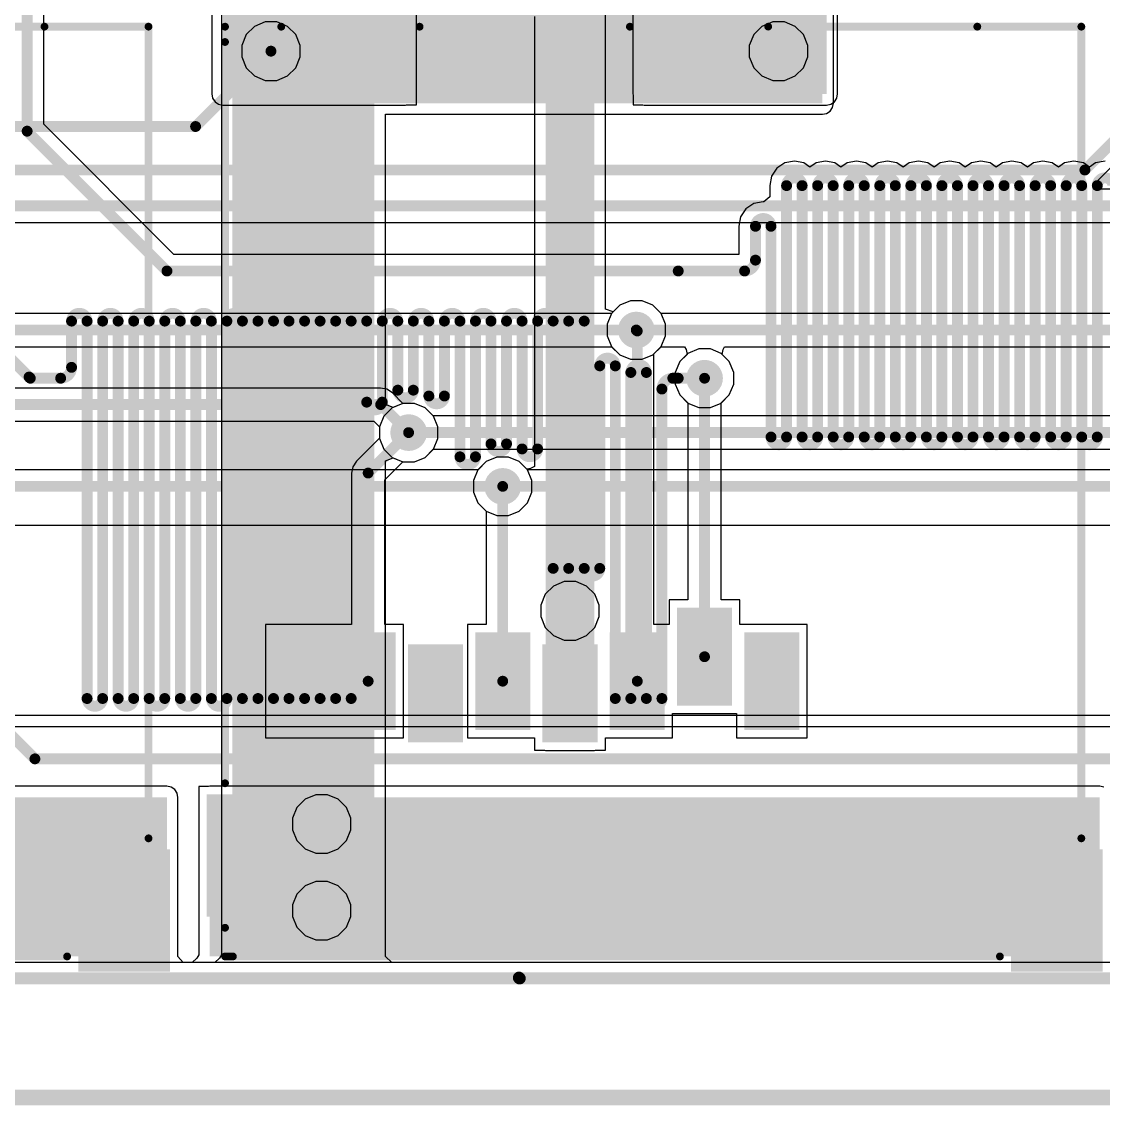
# Model space of a CAD drawing. Header units: inches. Extents: x -3 to 128, y -12 to 41.
# Drawn here: x 74.46 to 92.14, y -10.33 to 7.39 of the extents above; entities that cross this region are included whole.
import ezdxf

# ---------------------------------------------------------------- set-up
doc = ezdxf.new("R2010")
doc.units = ezdxf.units.IN
for name, color, linetype in [('Board Cutout', 216, 'Continuous'), ('Bottom Layer', 5, 'Continuous'), ('Dimension', 6, 'Continuous'), ('Layer 1', 16, 'Continuous'), ('Layer 2', 76, 'Continuous'), ('Top Layer', 1, 'Continuous'), ('Top Overlay', 2, 'Continuous'), ('Top Paste', 8, 'Continuous'), ('Top Solder', 216, 'Continuous'), ('Via Holes', 16, 'Continuous')]:
    doc.layers.add(name, color=color, linetype=linetype)

msp = doc.modelspace()

# ---------------------------------------------------------------- hatches: boundary and pattern name
at = {"layer": 'Bottom Layer'}
h = msp.add_hatch(color=5, dxfattribs=at)
edge = h.paths.add_edge_path()
edge.add_arc((78.534, 6.908), 0.3, 0, 360)
h = msp.add_hatch(color=5, dxfattribs=at)
edge = h.paths.add_edge_path()
edge.add_arc((86.833, 6.908), 0.3, 0, 360)
h = msp.add_hatch(color=5, dxfattribs=at)
edge = h.paths.add_edge_path()
edge.add_arc((84.508, 2.349), 0.3, 0, 360)
h = msp.add_hatch(color=5, dxfattribs=at)
edge = h.paths.add_edge_path()
edge.add_arc((85.624, 1.561), 0.3, 0, 360)
h = msp.add_hatch(color=5, dxfattribs=at)
edge = h.paths.add_edge_path()
edge.add_arc((80.786, 0.672), 0.3, 0, 360)
h = msp.add_hatch(color=5, dxfattribs=at)
edge = h.paths.add_edge_path()
edge.add_arc((82.324, -0.207), 0.3, 0, 360)
h = msp.add_hatch(color=5, dxfattribs=at)
edge = h.paths.add_edge_path()
edge.add_arc((83.424, -2.242), 0.3, 0, 360)
h = msp.add_hatch(color=5, dxfattribs=at)
edge = h.paths.add_edge_path()
edge.add_arc((79.363, -5.728), 0.3, 0, 360)
h = msp.add_hatch(color=5, dxfattribs=at)
edge = h.paths.add_edge_path()
edge.add_arc((79.363, -7.142), 0.3, 0, 360)
at = {"layer": 'Layer 1'}
h = msp.add_hatch(color=16, dxfattribs=at)
edge = h.paths.add_edge_path()
edge.add_arc((78.534, 6.908), 0.3, 0, 360)
h = msp.add_hatch(color=16, dxfattribs=at)
edge = h.paths.add_edge_path()
edge.add_arc((86.833, 6.908), 0.3, 0, 360)
h = msp.add_hatch(color=16, dxfattribs=at)
edge = h.paths.add_edge_path()
edge.add_arc((84.508, 2.349), 0.3, 0, 360)
h = msp.add_hatch(color=16, dxfattribs=at)
edge = h.paths.add_edge_path()
edge.add_arc((85.624, 1.561), 0.3, 0, 360)
h = msp.add_hatch(color=16, dxfattribs=at)
edge = h.paths.add_edge_path()
edge.add_arc((80.786, 0.672), 0.3, 0, 360)
h = msp.add_hatch(color=16, dxfattribs=at)
edge = h.paths.add_edge_path()
edge.add_arc((82.324, -0.207), 0.3, 0, 360)
h = msp.add_hatch(color=16, dxfattribs=at)
edge = h.paths.add_edge_path()
edge.add_arc((83.424, -2.242), 0.3, 0, 360)
h = msp.add_hatch(color=16, dxfattribs=at)
edge = h.paths.add_edge_path()
edge.add_arc((79.363, -5.728), 0.3, 0, 360)
h = msp.add_hatch(color=16, dxfattribs=at)
edge = h.paths.add_edge_path()
edge.add_arc((79.363, -7.142), 0.3, 0, 360)
at = {"layer": 'Layer 2'}
for points in [[(77.906, 6.057), (87.55, 6.057), (87.55, 7.505), (77.906, 7.505)], [(77.906, -7.892), (80.223, -7.892), (80.223, 7.505), (77.906, 7.505)]]:
    msp.add_hatch(color=76, dxfattribs=at).paths.add_polyline_path(points)
h = msp.add_hatch(color=76, dxfattribs=at)
edge = h.paths.add_edge_path()
edge.add_arc((78.534, 6.908), 0.3, 0, 360)
h = msp.add_hatch(color=76, dxfattribs=at)
edge = h.paths.add_edge_path()
edge.add_arc((86.833, 6.908), 0.3, 0, 360)
h = msp.add_hatch(color=76, dxfattribs=at)
edge = h.paths.add_edge_path()
edge.add_arc((84.508, 2.349), 0.3, 0, 360)
h = msp.add_hatch(color=76, dxfattribs=at)
edge = h.paths.add_edge_path()
edge.add_arc((85.624, 1.561), 0.3, 0, 360)
h = msp.add_hatch(color=76, dxfattribs=at)
edge = h.paths.add_edge_path()
edge.add_arc((80.786, 0.672), 0.3, 0, 360)
h = msp.add_hatch(color=76, dxfattribs=at)
edge = h.paths.add_edge_path()
edge.add_arc((82.324, -0.207), 0.3, 0, 360)
h = msp.add_hatch(color=76, dxfattribs=at)
edge = h.paths.add_edge_path()
edge.add_arc((83.424, -2.242), 0.3, 0, 360)
h = msp.add_hatch(color=76, dxfattribs=at)
edge = h.paths.add_edge_path()
edge.add_arc((79.363, -5.728), 0.3, 0, 360)
h = msp.add_hatch(color=76, dxfattribs=at)
edge = h.paths.add_edge_path()
edge.add_arc((79.363, -7.142), 0.3, 0, 360)
at = {"layer": 'Top Layer'}
for points in [[(83.024, -4.342), (83.824, -4.342), (83.824, 8.47), (83.024, 8.47)], [(84.634, 6.208), (86.434, 6.208), (86.434, 8.432), (84.634, 8.432)], [(77.749, 6.208), (80.734, 6.208), (80.734, 7.608), (77.749, 7.608)], [(78.934, 7.608), (80.734, 7.608), (80.734, 6.208), (78.934, 6.208)], [(87.619, 7.608), (84.634, 7.608), (84.634, 6.208), (87.619, 6.208)], [(84.634, 7.608), (86.434, 7.608), (86.434, 6.208), (84.634, 6.208)], [(85.224, -2.242), (86.024, -2.242), (86.024, -3.742), (85.224, -3.742)], [(78.624, -2.642), (79.424, -2.642), (79.424, -4.142), (78.624, -4.142)], [(79.724, -2.642), (80.524, -2.642), (80.524, -4.142), (79.724, -4.142)], [(81.924, -2.642), (82.724, -2.642), (82.724, -4.142), (81.924, -4.142)], [(84.124, -2.642), (84.924, -2.642), (84.924, -4.142), (84.124, -4.142)], [(86.324, -2.642), (87.124, -2.642), (87.124, -4.142), (86.324, -4.142)], [(80.824, -2.842), (81.624, -2.842), (81.624, -4.342), (80.824, -4.342)], [(83.024, -2.842), (83.824, -2.842), (83.824, -4.342), (83.024, -4.342)], [(62.283, -7.892), (76.833, -7.892), (76.833, -5.292), (62.283, -5.292)], [(77.534, -7.892), (92.084, -7.892), (92.084, -5.292), (77.534, -5.292)], [(77.534, -5.292), (78.934, -5.292), (78.934, -7.192), (77.534, -7.192)], [(75.433, -6.192), (76.833, -6.192), (76.833, -8.092), (75.433, -8.092)], [(90.684, -6.192), (92.084, -6.192), (92.084, -8.092), (90.684, -8.092)]]:
    msp.add_hatch(color=1, dxfattribs=at).paths.add_polyline_path(points)
h = msp.add_hatch(color=1, dxfattribs=at)
edge = h.paths.add_edge_path()
edge.add_arc((78.534, 6.908), 0.3, 0, 360)
h = msp.add_hatch(color=1, dxfattribs=at)
edge = h.paths.add_edge_path()
edge.add_arc((86.833, 6.908), 0.3, 0, 360)
h = msp.add_hatch(color=1, dxfattribs=at)
edge = h.paths.add_edge_path()
edge.add_arc((84.508, 2.349), 0.3, 0, 360)
h = msp.add_hatch(color=1, dxfattribs=at)
edge = h.paths.add_edge_path()
edge.add_arc((85.624, 1.561), 0.3, 0, 360)
h = msp.add_hatch(color=1, dxfattribs=at)
edge = h.paths.add_edge_path()
edge.add_arc((80.786, 0.672), 0.3, 0, 360)
h = msp.add_hatch(color=1, dxfattribs=at)
edge = h.paths.add_edge_path()
edge.add_arc((82.324, -0.207), 0.3, 0, 360)
h = msp.add_hatch(color=1, dxfattribs=at)
edge = h.paths.add_edge_path()
edge.add_arc((83.424, -2.242), 0.3, 0, 360)
h = msp.add_hatch(color=1, dxfattribs=at)
edge = h.paths.add_edge_path()
edge.add_arc((79.363, -5.728), 0.3, 0, 360)
h = msp.add_hatch(color=1, dxfattribs=at)
edge = h.paths.add_edge_path()
edge.add_arc((79.363, -7.142), 0.3, 0, 360)
at = {"layer": 'Top Paste'}
for points in [[(78.934, 7.608), (80.734, 7.608), (80.734, 6.208), (78.934, 6.208)], [(84.634, 7.608), (86.434, 7.608), (86.434, 6.208), (84.634, 6.208)], [(85.224, -2.242), (86.024, -2.242), (86.024, -3.742), (85.224, -3.742)], [(78.624, -2.642), (79.424, -2.642), (79.424, -4.142), (78.624, -4.142)], [(79.724, -2.642), (80.524, -2.642), (80.524, -4.142), (79.724, -4.142)], [(81.924, -2.642), (82.724, -2.642), (82.724, -4.142), (81.924, -4.142)], [(84.124, -2.642), (84.924, -2.642), (84.924, -4.142), (84.124, -4.142)], [(86.324, -2.642), (87.124, -2.642), (87.124, -4.142), (86.324, -4.142)], [(80.824, -2.842), (81.624, -2.842), (81.624, -4.342), (80.824, -4.342)], [(83.024, -2.842), (83.824, -2.842), (83.824, -4.342), (83.024, -4.342)], [(77.534, -5.292), (78.934, -5.292), (78.934, -7.192), (77.534, -7.192)], [(75.433, -6.192), (76.833, -6.192), (76.833, -8.092), (75.433, -8.092)], [(90.684, -6.192), (92.084, -6.192), (92.084, -8.092), (90.684, -8.092)]]:
    msp.add_hatch(color=8, dxfattribs=at).paths.add_polyline_path(points)
at = {"layer": 'Top Solder'}
for points in [[(78.884, 7.658), (80.784, 7.658), (80.784, 6.158), (78.884, 6.158)], [(84.584, 7.658), (86.484, 7.658), (86.484, 6.158), (84.584, 6.158)], [(85.174, -2.192), (86.074, -2.192), (86.074, -3.792), (85.174, -3.792)], [(78.574, -2.592), (79.474, -2.592), (79.474, -4.192), (78.574, -4.192)], [(79.674, -2.592), (80.574, -2.592), (80.574, -4.192), (79.674, -4.192)], [(81.874, -2.592), (82.774, -2.592), (82.774, -4.192), (81.874, -4.192)], [(84.074, -2.592), (84.974, -2.592), (84.974, -4.192), (84.074, -4.192)], [(86.274, -2.592), (87.174, -2.592), (87.174, -4.192), (86.274, -4.192)], [(80.774, -2.792), (81.674, -2.792), (81.674, -4.392), (80.774, -4.392)], [(82.974, -2.792), (83.874, -2.792), (83.874, -4.392), (82.974, -4.392)], [(77.484, -5.242), (78.984, -5.242), (78.984, -7.242), (77.484, -7.242)], [(75.383, -6.142), (76.883, -6.142), (76.883, -8.142), (75.383, -8.142)], [(90.634, -6.142), (92.134, -6.142), (92.134, -8.142), (90.634, -8.142)]]:
    msp.add_hatch(color=216, dxfattribs=at).paths.add_polyline_path(points)
at = {"layer": 'Via Holes'}
h = msp.add_hatch(color=7, dxfattribs=at)
edge = h.paths.add_edge_path()
edge.add_arc((78.534, 6.908), 0.15, 0, 360)
h = msp.add_hatch(color=7, dxfattribs=at)
edge = h.paths.add_edge_path()
edge.add_arc((86.833, 6.908), 0.15, 0, 360)
h = msp.add_hatch(color=7, dxfattribs=at)
edge = h.paths.add_edge_path()
edge.add_arc((84.508, 2.349), 0.15, 0, 360)
h = msp.add_hatch(color=7, dxfattribs=at)
edge = h.paths.add_edge_path()
edge.add_arc((85.624, 1.561), 0.15, 0, 360)
h = msp.add_hatch(color=7, dxfattribs=at)
edge = h.paths.add_edge_path()
edge.add_arc((80.786, 0.672), 0.15, 0, 360)
h = msp.add_hatch(color=7, dxfattribs=at)
edge = h.paths.add_edge_path()
edge.add_arc((82.324, -0.207), 0.15, 0, 360)
h = msp.add_hatch(color=7, dxfattribs=at)
edge = h.paths.add_edge_path()
edge.add_arc((83.424, -2.242), 0.15, 0, 360)
h = msp.add_hatch(color=7, dxfattribs=at)
edge = h.paths.add_edge_path()
edge.add_arc((79.363, -5.728), 0.15, 0, 360)
h = msp.add_hatch(color=7, dxfattribs=at)
edge = h.paths.add_edge_path()
edge.add_arc((79.363, -7.142), 0.15, 0, 360)

# ---------------------------------------------------------------- linework, layer by layer
at = {"layer": 'Board Cutout', "const_width": 0.2}
for points in [[(82.59, -8.24), (82.6, -8.25)], [(62.02, -8.25), (122.981, -8.25)]]:
    msp.add_lwpolyline(points, dxfattribs=at)
at = {"layer": 'Board Cutout', "const_width": 0.1}
for points in [[(82.54, -8.24, 1), (82.64, -8.24, 1)], [(82.55, -8.25, 1), (82.65, -8.25, 1)]]:
    msp.add_lwpolyline(points, format="xyb", close=True, dxfattribs=at)
at = {"layer": 'Bottom Layer'}
for p, q in [((74.82, 5.713), (74.82, 7.734)), ((78.264, 7.313), (78.129, 7.179)), ((78.439, 7.386), (78.264, 7.313)), ((78.629, 7.386), (78.439, 7.386)), ((78.805, 7.313), (78.629, 7.386)), ((78.94, 7.179), (78.805, 7.313)), ((86.563, 7.313), (86.428, 7.179)), ((86.738, 7.386), (86.563, 7.313)), ((86.929, 7.386), (86.738, 7.386)), ((87.104, 7.313), (86.929, 7.386)), ((87.239, 7.179), (87.104, 7.313)), ((78.129, 7.179), (78.057, 7.003)), ((79.012, 7.003), (78.94, 7.179)), ((86.428, 7.179), (86.356, 7.003)), ((87.311, 7.003), (87.239, 7.179)), ((78.057, 7.003), (78.057, 6.813)), ((79.012, 6.813), (79.012, 7.003)), ((86.356, 7.003), (86.356, 6.813)), ((87.311, 6.813), (87.311, 7.003)), ((78.057, 6.813), (78.129, 6.638)), ((78.94, 6.638), (79.012, 6.813)), ((86.356, 6.813), (86.428, 6.638)), ((87.239, 6.638), (87.311, 6.813)), ((78.129, 6.638), (78.264, 6.503)), ((78.805, 6.503), (78.94, 6.638)), ((86.428, 6.638), (86.563, 6.503)), ((87.104, 6.503), (87.239, 6.638)), ((78.264, 6.503), (78.439, 6.43)), ((78.439, 6.43), (78.629, 6.43)), ((78.629, 6.43), (78.805, 6.503)), ((86.563, 6.503), (86.738, 6.43)), ((86.738, 6.43), (86.929, 6.43)), ((86.929, 6.43), (87.104, 6.503)), ((76.947, 3.586), (74.82, 5.713)), ((86.808, 4.993), (86.721, 4.863)), ((86.938, 5.08), (86.808, 4.993)), ((87.092, 5.111), (86.938, 5.08)), ((87.245, 5.08), (87.092, 5.111)), ((87.346, 5.013), (87.245, 5.08)), ((87.446, 5.08), (87.346, 5.013)), ((87.6, 5.111), (87.446, 5.08)), ((87.753, 5.08), (87.6, 5.111)), ((87.854, 5.013), (87.753, 5.08)), ((87.954, 5.08), (87.854, 5.013)), ((88.108, 5.111), (87.954, 5.08)), ((88.261, 5.08), (88.108, 5.111)), ((88.362, 5.013), (88.261, 5.08)), ((88.462, 5.08), (88.362, 5.013)), ((88.616, 5.111), (88.462, 5.08)), ((88.769, 5.08), (88.616, 5.111)), ((88.87, 5.013), (88.769, 5.08)), ((88.97, 5.08), (88.87, 5.013)), ((89.124, 5.111), (88.97, 5.08)), ((89.277, 5.08), (89.124, 5.111)), ((89.378, 5.013), (89.277, 5.08)), ((89.478, 5.08), (89.378, 5.013)), ((89.632, 5.111), (89.478, 5.08)), ((89.785, 5.08), (89.632, 5.111)), ((89.886, 5.013), (89.785, 5.08)), ((89.986, 5.08), (89.886, 5.013)), ((90.14, 5.111), (89.986, 5.08)), ((90.293, 5.08), (90.14, 5.111)), ((90.394, 5.013), (90.293, 5.08)), ((90.494, 5.08), (90.394, 5.013)), ((90.648, 5.111), (90.494, 5.08)), ((90.801, 5.08), (90.648, 5.111)), ((90.902, 5.013), (90.801, 5.08)), ((91.002, 5.08), (90.902, 5.013)), ((91.156, 5.111), (91.002, 5.08)), ((91.309, 5.08), (91.156, 5.111)), ((91.41, 5.013), (91.309, 5.08)), ((91.51, 5.08), (91.41, 5.013)), ((91.664, 5.111), (91.51, 5.08)), ((91.817, 5.08), (91.664, 5.111)), ((91.918, 5.013), (91.817, 5.08)), ((92.018, 5.08), (91.918, 5.013)), ((92.172, 5.111), (92.018, 5.08)), ((86.721, 4.863), (86.69, 4.71)), ((86.69, 4.71), (86.693, 4.71)), ((86.693, 4.71), (86.693, 4.525)), ((86.584, 4.446), (86.43, 4.416)), ((86.595, 4.444), (86.584, 4.446)), ((86.693, 4.525), (86.595, 4.444)), ((86.3, 4.329), (86.213, 4.199)), ((86.43, 4.416), (86.3, 4.329)), ((86.213, 4.199), (86.182, 4.045)), ((86.182, 4.045), (86.185, 4.045)), ((86.185, 4.045), (86.185, 3.586)), ((86.185, 3.586), (76.947, 3.586))]:
    msp.add_line(p, q, dxfattribs=at)
at = {"layer": 'Bottom Layer', "const_width": 0.178}
for points in [[(74.548, 5.6), (74.548, 20.307)], [(74.548, 5.6), (76.834, 3.314)], [(86.965, 0.6), (86.965, 4.71)], [(87.219, 0.6), (87.219, 4.71)], [(87.473, 0.6), (87.473, 4.71)], [(87.727, 0.6), (87.727, 4.71)], [(87.981, 0.6), (87.981, 4.71)], [(88.235, 0.6), (88.235, 4.71)], [(88.489, 0.6), (88.489, 4.71)], [(88.743, 0.6), (88.743, 4.71)], [(88.997, 0.6), (88.997, 4.71)], [(89.251, 0.6), (89.251, 4.71)], [(89.505, 0.6), (89.505, 4.71)], [(89.759, 0.6), (89.759, 4.71)], [(90.013, 0.6), (90.013, 4.71)], [(90.267, 0.6), (90.267, 4.71)], [(90.521, 0.6), (90.521, 4.71)], [(90.775, 0.6), (90.775, 4.71)], [(91.029, 0.6), (91.029, 4.71)], [(91.283, 0.6), (91.283, 4.71)], [(91.537, 0.6), (91.537, 4.71)], [(91.791, 0.6), (91.791, 4.71)], [(92.045, 0.6), (92.045, 4.71)], [(86.457, 3.492), (86.457, 4.045)], [(86.711, 0.6), (86.711, 4.045)], [(76.834, 3.314), (85.193, 3.314)], [(85.193, 3.314), (86.279, 3.314)], [(75.275, 1.739), (75.275, 2.495)], [(75.529, -3.675), (75.529, 2.495)], [(75.783, -3.675), (75.783, 2.495)], [(76.037, -3.675), (76.037, 2.495)], [(76.291, -3.675), (76.291, 2.495)], [(76.545, -3.675), (76.545, 2.495)], [(76.799, -3.675), (76.799, 2.495)], [(77.053, -3.675), (77.053, 2.495)], [(77.307, -3.675), (77.307, 2.495)], [(77.561, -3.675), (77.561, 2.495)], [(77.815, -3.675), (77.815, 2.495)], [(78.069, -3.675), (78.069, 2.495)], [(78.323, -3.675), (78.323, 2.495)], [(78.577, -3.675), (78.577, 2.495)], [(78.831, -3.675), (78.831, 2.495)], [(79.085, -3.675), (79.085, 2.495)], [(79.339, -3.675), (79.339, 2.495)], [(79.593, -3.675), (79.593, 2.495)], [(79.847, -3.675), (79.847, 2.495)], [(80.101, 1.17), (80.101, 2.495)], [(80.355, 1.17), (80.355, 2.495)], [(80.609, 1.366), (80.609, 2.495)], [(80.863, 1.366), (80.863, 2.495)], [(81.117, 1.27), (81.117, 2.495)], [(81.371, 1.27), (81.371, 2.495)], [(81.625, 0.276), (81.625, 2.495)], [(81.879, 0.276), (81.879, 2.495)], [(82.133, 0.487), (82.133, 2.495)], [(82.387, 0.487), (82.387, 2.495)], [(82.641, 0.405), (82.641, 2.495)], [(82.895, 0.405), (82.895, 2.495)], [(83.149, -1.548), (83.149, 2.495)], [(83.403, -1.548), (83.403, 2.495)], [(83.657, -1.548), (83.657, 2.495)], [(73.804, 2.356), (74.58, 1.58)], [(83.911, -1.548), (83.911, 1.763)], [(84.165, -3.675), (84.165, 1.763)], [(74.58, 1.58), (74.599, 1.561)], [(74.599, 1.561), (75.097, 1.561)], [(84.419, -3.675), (84.419, 1.655)], [(84.673, -3.675), (84.673, 1.655)], [(85.104, 1.561), (85.193, 1.561)], [(85.193, 1.561), (85.624, 1.561)], [(84.927, -3.675), (84.927, 1.384)], [(72.87, -2.857), (74.675, -4.662)], [(74.675, -4.662), (104.876, -4.662)]]:
    msp.add_lwpolyline(points, dxfattribs=at)
at = {"layer": 'Bottom Layer', "const_width": 0.0889}
for points in [[(74.504, 5.6, 1), (74.593, 5.6, 1)], [(74.504, 5.6, 1), (74.593, 5.6, 1)], [(86.92, 4.71, 1), (87.009, 4.71, 1)], [(86.92, 4.71, 1), (87.009, 4.71, 1)], [(87.174, 4.71, 1), (87.263, 4.71, 1)], [(87.174, 4.71, 1), (87.263, 4.71, 1)], [(87.428, 4.71, 1), (87.517, 4.71, 1)], [(87.428, 4.71, 1), (87.517, 4.71, 1)], [(87.682, 4.71, 1), (87.771, 4.71, 1)], [(87.682, 4.71, 1), (87.771, 4.71, 1)], [(87.936, 4.71, 1), (88.025, 4.71, 1)], [(87.936, 4.71, 1), (88.025, 4.71, 1)], [(88.19, 4.71, 1), (88.279, 4.71, 1)], [(88.19, 4.71, 1), (88.279, 4.71, 1)], [(88.444, 4.71, 1), (88.533, 4.71, 1)], [(88.444, 4.71, 1), (88.533, 4.71, 1)], [(88.698, 4.71, 1), (88.787, 4.71, 1)], [(88.698, 4.71, 1), (88.787, 4.71, 1)], [(88.952, 4.71, 1), (89.041, 4.71, 1)], [(88.952, 4.71, 1), (89.041, 4.71, 1)], [(89.206, 4.71, 1), (89.295, 4.71, 1)], [(89.206, 4.71, 1), (89.295, 4.71, 1)], [(89.46, 4.71, 1), (89.549, 4.71, 1)], [(89.46, 4.71, 1), (89.549, 4.71, 1)], [(89.714, 4.71, 1), (89.803, 4.71, 1)], [(89.714, 4.71, 1), (89.803, 4.71, 1)], [(89.968, 4.71, 1), (90.057, 4.71, 1)], [(89.968, 4.71, 1), (90.057, 4.71, 1)], [(90.222, 4.71, 1), (90.311, 4.71, 1)], [(90.222, 4.71, 1), (90.311, 4.71, 1)], [(90.476, 4.71, 1), (90.565, 4.71, 1)], [(90.476, 4.71, 1), (90.565, 4.71, 1)], [(90.73, 4.71, 1), (90.819, 4.71, 1)], [(90.73, 4.71, 1), (90.819, 4.71, 1)], [(90.984, 4.71, 1), (91.073, 4.71, 1)], [(90.984, 4.71, 1), (91.073, 4.71, 1)], [(91.238, 4.71, 1), (91.327, 4.71, 1)], [(91.238, 4.71, 1), (91.327, 4.71, 1)], [(91.492, 4.71, 1), (91.581, 4.71, 1)], [(91.492, 4.71, 1), (91.581, 4.71, 1)], [(91.746, 4.71, 1), (91.835, 4.71, 1)], [(91.746, 4.71, 1), (91.835, 4.71, 1)], [(92, 4.71, 1), (92.089, 4.71, 1)], [(92, 4.71, 1), (92.089, 4.71, 1)], [(86.412, 4.045, 1), (86.501, 4.045, 1)], [(86.412, 4.045, 1), (86.501, 4.045, 1)], [(86.666, 4.045, 1), (86.755, 4.045, 1)], [(86.666, 4.045, 1), (86.755, 4.045, 1)], [(86.412, 3.492, 1), (86.501, 3.492, 1)], [(86.412, 3.492, 1), (86.501, 3.492, 1)], [(76.79, 3.314, 1), (76.879, 3.314, 1)], [(76.79, 3.314, 1), (76.879, 3.314, 1)], [(85.149, 3.314, 1), (85.238, 3.314, 1)], [(85.149, 3.314, 1), (85.238, 3.314, 1)], [(86.234, 3.314, 1), (86.323, 3.314, 1)], [(86.234, 3.314, 1), (86.323, 3.314, 1)], [(75.23, 2.495, 1), (75.319, 2.495, 1)], [(75.23, 2.495, 1), (75.319, 2.495, 1)], [(75.484, 2.495, 1), (75.573, 2.495, 1)], [(75.484, 2.495, 1), (75.573, 2.495, 1)], [(75.738, 2.495, 1), (75.827, 2.495, 1)], [(75.738, 2.495, 1), (75.827, 2.495, 1)], [(75.992, 2.495, 1), (76.081, 2.495, 1)], [(75.992, 2.495, 1), (76.081, 2.495, 1)], [(76.246, 2.495, 1), (76.335, 2.495, 1)], [(76.246, 2.495, 1), (76.335, 2.495, 1)], [(76.5, 2.495, 1), (76.589, 2.495, 1)], [(76.5, 2.495, 1), (76.589, 2.495, 1)], [(76.754, 2.495, 1), (76.843, 2.495, 1)], [(76.754, 2.495, 1), (76.843, 2.495, 1)], [(77.008, 2.495, 1), (77.097, 2.495, 1)], [(77.008, 2.495, 1), (77.097, 2.495, 1)], [(77.262, 2.495, 1), (77.351, 2.495, 1)], [(77.262, 2.495, 1), (77.351, 2.495, 1)], [(77.516, 2.495, 1), (77.605, 2.495, 1)], [(77.516, 2.495, 1), (77.605, 2.495, 1)], [(77.77, 2.495, 1), (77.859, 2.495, 1)], [(77.77, 2.495, 1), (77.859, 2.495, 1)], [(78.024, 2.495, 1), (78.113, 2.495, 1)], [(78.024, 2.495, 1), (78.113, 2.495, 1)], [(78.278, 2.495, 1), (78.367, 2.495, 1)], [(78.278, 2.495, 1), (78.367, 2.495, 1)], [(78.532, 2.495, 1), (78.621, 2.495, 1)], [(78.532, 2.495, 1), (78.621, 2.495, 1)], [(78.786, 2.495, 1), (78.875, 2.495, 1)], [(78.786, 2.495, 1), (78.875, 2.495, 1)], [(79.04, 2.495, 1), (79.129, 2.495, 1)], [(79.04, 2.495, 1), (79.129, 2.495, 1)], [(79.294, 2.495, 1), (79.383, 2.495, 1)], [(79.294, 2.495, 1), (79.383, 2.495, 1)], [(79.548, 2.495, 1), (79.637, 2.495, 1)], [(79.548, 2.495, 1), (79.637, 2.495, 1)], [(79.802, 2.495, 1), (79.891, 2.495, 1)], [(79.802, 2.495, 1), (79.891, 2.495, 1)], [(80.056, 2.495, 1), (80.145, 2.495, 1)], [(80.056, 2.495, 1), (80.145, 2.495, 1)], [(80.31, 2.495, 1), (80.399, 2.495, 1)], [(80.31, 2.495, 1), (80.399, 2.495, 1)], [(80.564, 2.495, 1), (80.653, 2.495, 1)], [(80.564, 2.495, 1), (80.653, 2.495, 1)], [(80.818, 2.495, 1), (80.907, 2.495, 1)], [(80.818, 2.495, 1), (80.907, 2.495, 1)], [(81.072, 2.495, 1), (81.161, 2.495, 1)], [(81.072, 2.495, 1), (81.161, 2.495, 1)], [(81.326, 2.495, 1), (81.415, 2.495, 1)], [(81.326, 2.495, 1), (81.415, 2.495, 1)], [(81.58, 2.495, 1), (81.669, 2.495, 1)], [(81.58, 2.495, 1), (81.669, 2.495, 1)], [(81.834, 2.495, 1), (81.923, 2.495, 1)], [(81.834, 2.495, 1), (81.923, 2.495, 1)], [(82.088, 2.495, 1), (82.177, 2.495, 1)], [(82.088, 2.495, 1), (82.177, 2.495, 1)], [(82.342, 2.495, 1), (82.431, 2.495, 1)], [(82.342, 2.495, 1), (82.431, 2.495, 1)], [(82.596, 2.495, 1), (82.685, 2.495, 1)], [(82.596, 2.495, 1), (82.685, 2.495, 1)], [(82.85, 2.495, 1), (82.939, 2.495, 1)], [(82.85, 2.495, 1), (82.939, 2.495, 1)], [(83.104, 2.495, 1), (83.193, 2.495, 1)], [(83.104, 2.495, 1), (83.193, 2.495, 1)], [(83.358, 2.495, 1), (83.447, 2.495, 1)], [(83.358, 2.495, 1), (83.447, 2.495, 1)], [(83.612, 2.495, 1), (83.701, 2.495, 1)], [(83.612, 2.495, 1), (83.701, 2.495, 1)], [(75.23, 1.739, 1), (75.319, 1.739, 1)], [(75.23, 1.739, 1), (75.319, 1.739, 1)], [(83.866, 1.763, 1), (83.955, 1.763, 1)], [(83.866, 1.763, 1), (83.955, 1.763, 1)], [(84.12, 1.763, 1), (84.209, 1.763, 1)], [(84.12, 1.763, 1), (84.209, 1.763, 1)], [(74.536, 1.58, 1), (74.625, 1.58, 1)], [(74.536, 1.58, 1), (74.625, 1.58, 1)], [(74.555, 1.561, 1), (74.644, 1.561, 1)], [(74.555, 1.561, 1), (74.644, 1.561, 1)], [(75.052, 1.561, 1), (75.141, 1.561, 1)], [(75.052, 1.561, 1), (75.141, 1.561, 1)], [(84.374, 1.655, 1), (84.463, 1.655, 1)], [(84.374, 1.655, 1), (84.463, 1.655, 1)], [(84.628, 1.655, 1), (84.717, 1.655, 1)], [(84.628, 1.655, 1), (84.717, 1.655, 1)], [(85.06, 1.561, 1), (85.149, 1.561, 1)], [(85.06, 1.561, 1), (85.149, 1.561, 1)], [(85.149, 1.561, 1), (85.238, 1.561, 1)], [(85.149, 1.561, 1), (85.238, 1.561, 1)], [(85.58, 1.561, 1), (85.668, 1.561, 1)], [(80.564, 1.366, 1), (80.653, 1.366, 1)], [(80.564, 1.366, 1), (80.653, 1.366, 1)], [(80.818, 1.366, 1), (80.907, 1.366, 1)], [(80.818, 1.366, 1), (80.907, 1.366, 1)], [(84.882, 1.384, 1), (84.971, 1.384, 1)], [(84.882, 1.384, 1), (84.971, 1.384, 1)], [(80.056, 1.17, 1), (80.145, 1.17, 1)], [(80.056, 1.17, 1), (80.145, 1.17, 1)], [(80.31, 1.17, 1), (80.399, 1.17, 1)], [(80.31, 1.17, 1), (80.399, 1.17, 1)], [(81.072, 1.27, 1), (81.161, 1.27, 1)], [(81.072, 1.27, 1), (81.161, 1.27, 1)], [(81.326, 1.27, 1), (81.415, 1.27, 1)], [(81.326, 1.27, 1), (81.415, 1.27, 1)], [(82.088, 0.487, 1), (82.177, 0.487, 1)], [(82.088, 0.487, 1), (82.177, 0.487, 1)], [(82.342, 0.487, 1), (82.431, 0.487, 1)], [(82.342, 0.487, 1), (82.431, 0.487, 1)], [(86.666, 0.6, 1), (86.755, 0.6, 1)], [(86.666, 0.6, 1), (86.755, 0.6, 1)], [(86.92, 0.6, 1), (87.009, 0.6, 1)], [(86.92, 0.6, 1), (87.009, 0.6, 1)], [(87.174, 0.6, 1), (87.263, 0.6, 1)], [(87.174, 0.6, 1), (87.263, 0.6, 1)], [(87.428, 0.6, 1), (87.517, 0.6, 1)], [(87.428, 0.6, 1), (87.517, 0.6, 1)], [(87.682, 0.6, 1), (87.771, 0.6, 1)], [(87.682, 0.6, 1), (87.771, 0.6, 1)], [(87.936, 0.6, 1), (88.025, 0.6, 1)], [(87.936, 0.6, 1), (88.025, 0.6, 1)], [(88.19, 0.6, 1), (88.279, 0.6, 1)], [(88.19, 0.6, 1), (88.279, 0.6, 1)], [(88.444, 0.6, 1), (88.533, 0.6, 1)], [(88.444, 0.6, 1), (88.533, 0.6, 1)], [(88.698, 0.6, 1), (88.787, 0.6, 1)], [(88.698, 0.6, 1), (88.787, 0.6, 1)], [(88.952, 0.6, 1), (89.041, 0.6, 1)], [(88.952, 0.6, 1), (89.041, 0.6, 1)], [(89.206, 0.6, 1), (89.295, 0.6, 1)], [(89.206, 0.6, 1), (89.295, 0.6, 1)], [(89.46, 0.6, 1), (89.549, 0.6, 1)], [(89.46, 0.6, 1), (89.549, 0.6, 1)], [(89.714, 0.6, 1), (89.803, 0.6, 1)], [(89.714, 0.6, 1), (89.803, 0.6, 1)], [(89.968, 0.6, 1), (90.057, 0.6, 1)], [(89.968, 0.6, 1), (90.057, 0.6, 1)], [(90.222, 0.6, 1), (90.311, 0.6, 1)], [(90.222, 0.6, 1), (90.311, 0.6, 1)], [(90.476, 0.6, 1), (90.565, 0.6, 1)], [(90.476, 0.6, 1), (90.565, 0.6, 1)], [(90.73, 0.6, 1), (90.819, 0.6, 1)], [(90.73, 0.6, 1), (90.819, 0.6, 1)], [(90.984, 0.6, 1), (91.073, 0.6, 1)], [(90.984, 0.6, 1), (91.073, 0.6, 1)], [(91.238, 0.6, 1), (91.327, 0.6, 1)], [(91.238, 0.6, 1), (91.327, 0.6, 1)], [(91.492, 0.6, 1), (91.581, 0.6, 1)], [(91.492, 0.6, 1), (91.581, 0.6, 1)], [(91.746, 0.6, 1), (91.835, 0.6, 1)], [(91.746, 0.6, 1), (91.835, 0.6, 1)], [(92, 0.6, 1), (92.089, 0.6, 1)], [(92, 0.6, 1), (92.089, 0.6, 1)], [(81.58, 0.276, 1), (81.669, 0.276, 1)], [(81.58, 0.276, 1), (81.669, 0.276, 1)], [(81.834, 0.276, 1), (81.923, 0.276, 1)], [(81.834, 0.276, 1), (81.923, 0.276, 1)], [(82.596, 0.405, 1), (82.685, 0.405, 1)], [(82.596, 0.405, 1), (82.685, 0.405, 1)], [(82.85, 0.405, 1), (82.939, 0.405, 1)], [(82.85, 0.405, 1), (82.939, 0.405, 1)], [(83.104, -1.548, 1), (83.193, -1.548, 1)], [(83.104, -1.548, 1), (83.193, -1.548, 1)], [(83.358, -1.548, 1), (83.447, -1.548, 1)], [(83.358, -1.548, 1), (83.447, -1.548, 1)], [(83.612, -1.548, 1), (83.701, -1.548, 1)], [(83.612, -1.548, 1), (83.701, -1.548, 1)], [(83.866, -1.548, 1), (83.955, -1.548, 1)], [(83.866, -1.548, 1), (83.955, -1.548, 1)], [(75.484, -3.675, 1), (75.573, -3.675, 1)], [(75.484, -3.675, 1), (75.573, -3.675, 1)], [(75.738, -3.675, 1), (75.827, -3.675, 1)], [(75.738, -3.675, 1), (75.827, -3.675, 1)], [(75.992, -3.675, 1), (76.081, -3.675, 1)], [(75.992, -3.675, 1), (76.081, -3.675, 1)], [(76.246, -3.675, 1), (76.335, -3.675, 1)], [(76.246, -3.675, 1), (76.335, -3.675, 1)], [(76.5, -3.675, 1), (76.589, -3.675, 1)], [(76.5, -3.675, 1), (76.589, -3.675, 1)], [(76.754, -3.675, 1), (76.843, -3.675, 1)], [(76.754, -3.675, 1), (76.843, -3.675, 1)], [(77.008, -3.675, 1), (77.097, -3.675, 1)], [(77.008, -3.675, 1), (77.097, -3.675, 1)], [(77.262, -3.675, 1), (77.351, -3.675, 1)], [(77.262, -3.675, 1), (77.351, -3.675, 1)], [(77.516, -3.675, 1), (77.605, -3.675, 1)], [(77.516, -3.675, 1), (77.605, -3.675, 1)], [(77.77, -3.675, 1), (77.859, -3.675, 1)], [(77.77, -3.675, 1), (77.859, -3.675, 1)], [(78.024, -3.675, 1), (78.113, -3.675, 1)], [(78.024, -3.675, 1), (78.113, -3.675, 1)], [(78.278, -3.675, 1), (78.367, -3.675, 1)], [(78.278, -3.675, 1), (78.367, -3.675, 1)], [(78.532, -3.675, 1), (78.621, -3.675, 1)], [(78.532, -3.675, 1), (78.621, -3.675, 1)], [(78.786, -3.675, 1), (78.875, -3.675, 1)], [(78.786, -3.675, 1), (78.875, -3.675, 1)], [(79.04, -3.675, 1), (79.129, -3.675, 1)], [(79.04, -3.675, 1), (79.129, -3.675, 1)], [(79.294, -3.675, 1), (79.383, -3.675, 1)], [(79.294, -3.675, 1), (79.383, -3.675, 1)], [(79.548, -3.675, 1), (79.637, -3.675, 1)], [(79.548, -3.675, 1), (79.637, -3.675, 1)], [(79.802, -3.675, 1), (79.891, -3.675, 1)], [(79.802, -3.675, 1), (79.891, -3.675, 1)], [(84.12, -3.675, 1), (84.209, -3.675, 1)], [(84.12, -3.675, 1), (84.209, -3.675, 1)], [(84.374, -3.675, 1), (84.463, -3.675, 1)], [(84.374, -3.675, 1), (84.463, -3.675, 1)], [(84.628, -3.675, 1), (84.717, -3.675, 1)], [(84.628, -3.675, 1), (84.717, -3.675, 1)], [(84.882, -3.675, 1), (84.971, -3.675, 1)], [(84.882, -3.675, 1), (84.971, -3.675, 1)], [(74.631, -4.662, 1), (74.72, -4.662, 1)], [(74.631, -4.662, 1), (74.72, -4.662, 1)]]:
    msp.add_lwpolyline(points, format="xyb", close=True, dxfattribs=at)
at = {"layer": 'Bottom Layer', "const_width": 0.178}
for points in [[(86.965, 4.71, -1), (87.219, 4.71)], [(87.473, 4.71, -1), (87.727, 4.71)], [(87.981, 4.71, -1), (88.235, 4.71)], [(88.489, 4.71, -1), (88.743, 4.71)], [(88.997, 4.71, -1), (89.251, 4.71)], [(89.505, 4.71, -1), (89.759, 4.71)], [(90.013, 4.71, -1), (90.267, 4.71)], [(90.521, 4.71, -1), (90.775, 4.71)], [(91.029, 4.71, -1), (91.283, 4.71)], [(91.537, 4.71, -1), (91.791, 4.71)], [(92.045, 4.71, -1), (92.299, 4.71)], [(86.457, 4.045, -1), (86.711, 4.045)], [(86.457, 3.492, -0.414214), (86.279, 3.314)], [(75.275, 2.495, -1), (75.529, 2.495)], [(75.783, 2.495, -1), (76.037, 2.495)], [(76.291, 2.495, -1), (76.545, 2.495)], [(76.799, 2.495, -1), (77.053, 2.495)], [(77.307, 2.495, -1), (77.561, 2.495)], [(77.815, 2.495, -1), (78.069, 2.495)], [(78.323, 2.495, -1), (78.577, 2.495)], [(78.831, 2.495, -1), (79.085, 2.495)], [(79.339, 2.495, -1), (79.593, 2.495)], [(79.847, 2.495, -1), (80.101, 2.495)], [(80.355, 2.495, -1), (80.609, 2.495)], [(80.863, 2.495, -1), (81.117, 2.495)], [(81.371, 2.495, -1), (81.625, 2.495)], [(81.879, 2.495, -1), (82.133, 2.495)], [(82.387, 2.495, -1), (82.641, 2.495)], [(82.895, 2.495, -1), (83.149, 2.495)], [(83.403, 2.495, -1), (83.657, 2.495)], [(83.911, 1.763, -1), (84.165, 1.763)], [(75.275, 1.739, -0.414214), (75.097, 1.561)], [(84.419, 1.655, -1), (84.673, 1.655)], [(84.927, 1.384, -0.414214), (85.104, 1.561)], [(80.863, 1.366, -1), (80.609, 1.366)], [(80.355, 1.17, -1), (80.101, 1.17)], [(81.371, 1.27, -1), (81.117, 1.27)], [(82.387, 0.487, -1), (82.133, 0.487)], [(86.965, 0.6, -1), (86.711, 0.6)], [(87.473, 0.6, -1), (87.219, 0.6)], [(87.981, 0.6, -1), (87.727, 0.6)], [(88.489, 0.6, -1), (88.235, 0.6)], [(88.997, 0.6, -1), (88.743, 0.6)], [(89.505, 0.6, -1), (89.251, 0.6)], [(90.013, 0.6, -1), (89.759, 0.6)], [(90.521, 0.6, -1), (90.267, 0.6)], [(91.029, 0.6, -1), (90.775, 0.6)], [(91.537, 0.6, -1), (91.283, 0.6)], [(92.045, 0.6, -1), (91.791, 0.6)], [(81.879, 0.276, -1), (81.625, 0.276)], [(82.895, 0.405, -1), (82.641, 0.405)], [(83.403, -1.548, -1), (83.149, -1.548)], [(83.911, -1.548, -1), (83.657, -1.548)], [(75.783, -3.675, -1), (75.529, -3.675)], [(76.291, -3.675, -1), (76.037, -3.675)], [(76.799, -3.675, -1), (76.545, -3.675)], [(77.307, -3.675, -1), (77.053, -3.675)], [(77.815, -3.675, -1), (77.561, -3.675)], [(78.323, -3.675, -1), (78.069, -3.675)], [(78.831, -3.675, -1), (78.577, -3.675)], [(79.339, -3.675, -1), (79.085, -3.675)], [(79.847, -3.675, -1), (79.593, -3.675)], [(84.419, -3.675, -1), (84.165, -3.675)], [(84.927, -3.675, -1), (84.673, -3.675)]]:
    msp.add_lwpolyline(points, format="xyb", dxfattribs=at)
at = {"layer": 'Dimension', "const_width": 0.254}
msp.add_lwpolyline([(69.991, -10.199), (125.001, -10.199)], dxfattribs=at)
at = {"layer": 'Layer 1'}
for p, q in [((92.041, 4.78), (93.692, 6.43)), ((92.044, 4.75), (92.041, 4.78)), ((92.083, 4.653), (92.044, 4.75)), ((106.174, 4.653), (92.083, 4.653)), ((71.105, 4.109), (106.286, 4.109)), ((84.237, 2.754), (84.104, 2.621)), ((84.413, 2.827), (84.237, 2.754)), ((84.603, 2.827), (84.413, 2.827)), ((84.778, 2.754), (84.603, 2.827)), ((84.912, 2.621), (84.778, 2.754)), ((84.104, 2.621), (69.66, 2.621)), ((100.092, 2.621), (84.912, 2.621)), ((69.66, 2.077), (84.104, 2.077)), ((84.104, 2.077), (84.237, 1.944)), ((84.778, 1.944), (84.912, 2.077)), ((84.912, 2.077), (85.298, 2.077)), ((85.337, 1.95), (85.219, 1.832)), ((85.298, 2.077), (85.322, 2.028)), ((85.322, 2.028), (85.337, 1.95)), ((85.911, 1.95), (85.926, 2.028)), ((86.029, 1.832), (85.911, 1.95)), ((85.926, 2.028), (85.95, 2.077)), ((85.95, 2.077), (100.092, 2.077)), ((84.237, 1.944), (84.413, 1.871)), ((84.413, 1.871), (84.603, 1.871)), ((84.603, 1.871), (84.778, 1.944)), ((85.219, 1.832), (85.146, 1.656)), ((86.102, 1.656), (86.029, 1.832)), ((85.146, 1.656), (85.146, 1.466)), ((86.102, 1.466), (86.102, 1.656)), ((85.146, 1.466), (85.219, 1.291)), ((86.029, 1.291), (86.102, 1.466)), ((80.328, 1.401), (65.992, 1.401)), ((80.432, 1.381), (80.328, 1.401)), ((80.521, 1.322), (80.432, 1.381)), ((80.692, 1.15), (80.521, 1.322)), ((85.219, 1.291), (85.353, 1.156)), ((85.895, 1.156), (86.029, 1.291)), ((80.881, 1.15), (80.692, 1.15)), ((81.056, 1.077), (80.881, 1.15)), ((81.189, 0.944), (81.056, 1.077)), ((85.353, 1.156), (85.529, 1.084)), ((85.529, 1.084), (85.719, 1.084)), ((85.719, 1.084), (85.895, 1.156)), ((95.633, 0.944), (81.189, 0.944)), ((70.799, 0.858), (80.216, 0.858)), ((80.216, 0.858), (80.308, 0.766)), ((80.308, 0.766), (80.308, 0.577)), ((80.308, 0.577), (80.381, 0.402)), ((80.381, 0.402), (80.515, 0.267)), ((81.056, 0.267), (81.189, 0.4)), ((81.189, 0.4), (95.633, 0.4)), ((80.515, 0.267), (80.691, 0.195)), ((80.691, 0.195), (80.881, 0.195)), ((80.881, 0.195), (81.056, 0.267)), ((82.053, 0.198), (81.92, 0.065)), ((82.229, 0.271), (82.053, 0.198)), ((82.419, 0.271), (82.229, 0.271)), ((82.595, 0.198), (82.419, 0.271)), ((82.728, 0.065), (82.595, 0.198)), ((81.92, 0.065), (70.871, 0.065)), ((97.171, 0.065), (82.728, 0.065)), ((66.692, -0.84), (114.907, -0.84)), ((114.907, -3.951), (66.692, -3.951)), ((66.692, -4.133), (104.572, -4.133)), ((79.268, -5.251), (79.093, -5.323)), ((79.458, -5.251), (79.268, -5.251)), ((79.634, -5.323), (79.458, -5.251)), ((78.958, -5.458), (78.885, -5.633)), ((79.093, -5.323), (78.958, -5.458)), ((79.768, -5.458), (79.634, -5.323)), ((79.841, -5.633), (79.768, -5.458)), ((78.885, -5.633), (78.885, -5.823)), ((79.841, -5.823), (79.841, -5.633)), ((78.885, -5.823), (78.958, -5.999)), ((79.768, -5.999), (79.841, -5.823)), ((78.958, -5.999), (79.093, -6.134)), ((79.634, -6.134), (79.768, -5.999)), ((79.093, -6.134), (79.268, -6.206)), ((79.458, -6.206), (79.634, -6.134)), ((79.268, -6.206), (79.458, -6.206)), ((79.268, -6.664), (79.093, -6.737)), ((79.458, -6.664), (79.268, -6.664)), ((79.634, -6.737), (79.458, -6.664)), ((78.958, -6.871), (78.885, -7.047)), ((79.093, -6.737), (78.958, -6.871)), ((79.768, -6.871), (79.634, -6.737)), ((79.841, -7.047), (79.768, -6.871)), ((78.885, -7.047), (78.885, -7.237)), ((79.841, -7.237), (79.841, -7.047)), ((78.885, -7.237), (78.958, -7.412)), ((79.768, -7.412), (79.841, -7.237)), ((78.958, -7.412), (79.093, -7.547)), ((79.634, -7.547), (79.768, -7.412)), ((79.093, -7.547), (79.268, -7.619)), ((79.458, -7.619), (79.634, -7.547)), ((79.268, -7.619), (79.458, -7.619)), ((105.782, -7.991), (62.02, -7.991))]:
    msp.add_line(p, q, dxfattribs=at)
at = {"layer": 'Layer 1', "const_width": 0.178}
for points in [[(77.302, 5.676), (78.534, 6.908)], [(91.842, 4.965), (93.786, 6.908)], [(71.105, 5.676), (77.302, 5.676)], [(71.226, 4.965), (91.842, 4.965)], [(70.713, 4.381), (106.286, 4.381)], [(69.257, 2.349), (84.508, 2.349)], [(84.508, 2.349), (100.495, 2.349)], [(65.992, 1.13), (80.328, 1.13)], [(80.328, 1.13), (80.786, 0.672)], [(80.786, 0.672), (96.037, 0.672)], [(67.073, -0.207), (82.324, -0.207)], [(82.324, -0.207), (97.575, -0.207)]]:
    msp.add_lwpolyline(points, dxfattribs=at)
at = {"layer": 'Layer 1', "const_width": 0.0889}
for points in [[(78.49, 6.908, 1), (78.579, 6.908, 1)], [(77.258, 5.676, 1), (77.347, 5.676, 1)], [(77.258, 5.676, 1), (77.347, 5.676, 1)], [(91.798, 4.965, 1), (91.887, 4.965, 1)], [(91.798, 4.965, 1), (91.887, 4.965, 1)], [(84.463, 2.349, 1), (84.552, 2.349, 1)], [(84.463, 2.349, 1), (84.552, 2.349, 1)], [(80.284, 1.13, 1), (80.373, 1.13, 1)], [(80.284, 1.13, 1), (80.373, 1.13, 1)], [(80.741, 0.672, 1), (80.83, 0.672, 1)], [(80.741, 0.672, 1), (80.83, 0.672, 1)], [(82.28, -0.207, 1), (82.368, -0.207, 1)], [(82.28, -0.207, 1), (82.368, -0.207, 1)]]:
    msp.add_lwpolyline(points, format="xyb", close=True, dxfattribs=at)
at = {"layer": 'Layer 2'}
for p, q in [((77.724, 7.505), (77.724, 6.057)), ((87.732, 6.057), (87.732, 7.505)), ((77.724, 6.057), (77.724, -7.864)), ((87.718, 5.988), (87.732, 6.057)), ((80.405, 1.133), (80.405, 5.876)), ((80.405, 5.876), (87.55, 5.876)), ((87.55, 5.876), (87.62, 5.89)), ((87.62, 5.89), (87.679, 5.929)), ((87.679, 5.929), (87.718, 5.988)), ((84.237, 2.754), (84.103, 2.619)), ((84.413, 2.827), (84.237, 2.754)), ((84.603, 2.827), (84.413, 2.827)), ((84.778, 2.754), (84.603, 2.827)), ((84.913, 2.619), (84.778, 2.754)), ((84.103, 2.619), (84.03, 2.444)), ((84.986, 2.444), (84.913, 2.619)), ((84.03, 2.444), (84.03, 2.254)), ((84.986, 2.254), (84.986, 2.444)), ((84.03, 2.254), (84.103, 2.078)), ((84.913, 2.078), (84.986, 2.254)), ((84.103, 2.078), (84.237, 1.944)), ((84.778, 1.944), (84.913, 2.078)), ((85.353, 1.966), (85.219, 1.832)), ((85.529, 2.039), (85.353, 1.966)), ((85.719, 2.039), (85.529, 2.039)), ((85.895, 1.966), (85.719, 2.039)), ((86.029, 1.832), (85.895, 1.966)), ((84.237, 1.944), (84.413, 1.871)), ((84.413, 1.871), (84.603, 1.871)), ((84.603, 1.871), (84.778, 1.944)), ((85.219, 1.832), (85.146, 1.656)), ((86.102, 1.656), (86.029, 1.832)), ((85.146, 1.656), (85.146, 1.466)), ((86.102, 1.466), (86.102, 1.656)), ((85.146, 1.466), (85.219, 1.291)), ((86.029, 1.291), (86.102, 1.466)), ((85.219, 1.291), (85.353, 1.156)), ((85.895, 1.156), (86.029, 1.291)), ((80.532, 1.084), (80.405, 1.133)), ((80.691, 1.15), (80.532, 1.084)), ((80.881, 1.15), (80.691, 1.15)), ((81.056, 1.077), (80.881, 1.15)), ((81.191, 0.943), (81.056, 1.077)), ((85.353, 1.156), (85.529, 1.084)), ((85.529, 1.084), (85.719, 1.084)), ((85.719, 1.084), (85.895, 1.156)), ((81.263, 0.767), (81.191, 0.943)), ((81.263, 0.577), (81.263, 0.767)), ((81.191, 0.402), (81.263, 0.577)), ((81.056, 0.267), (81.191, 0.402)), ((80.405, 0.212), (80.532, 0.26)), ((80.405, -7.892), (80.405, 0.212)), ((80.532, 0.26), (80.691, 0.195)), ((80.691, 0.195), (80.881, 0.195)), ((80.881, 0.195), (81.056, 0.267)), ((82.053, 0.198), (81.919, 0.064)), ((82.229, 0.271), (82.053, 0.198)), ((82.419, 0.271), (82.229, 0.271)), ((82.595, 0.198), (82.419, 0.271)), ((82.729, 0.064), (82.595, 0.198)), ((81.919, 0.064), (81.846, -0.112)), ((82.802, -0.112), (82.729, 0.064)), ((81.846, -0.112), (81.846, -0.302)), ((82.802, -0.302), (82.802, -0.112)), ((81.846, -0.302), (81.919, -0.477)), ((82.729, -0.477), (82.802, -0.302)), ((81.919, -0.477), (82.053, -0.612)), ((82.595, -0.612), (82.729, -0.477)), ((82.053, -0.612), (82.229, -0.685)), ((82.229, -0.685), (82.419, -0.685)), ((82.419, -0.685), (82.595, -0.612)), ((83.329, -1.764), (83.153, -1.837)), ((83.519, -1.764), (83.329, -1.764)), ((83.695, -1.837), (83.519, -1.764)), ((83.153, -1.837), (83.019, -1.971)), ((83.829, -1.971), (83.695, -1.837)), ((83.019, -1.971), (82.946, -2.147)), ((83.902, -2.147), (83.829, -1.971)), ((82.946, -2.147), (82.946, -2.337)), ((83.902, -2.337), (83.902, -2.147)), ((82.946, -2.337), (83.019, -2.512)), ((83.829, -2.512), (83.902, -2.337)), ((83.019, -2.512), (83.153, -2.647)), ((83.153, -2.647), (83.329, -2.719)), ((83.519, -2.719), (83.695, -2.647)), ((83.695, -2.647), (83.829, -2.512)), ((83.329, -2.719), (83.519, -2.719)), ((77.695, -7.918), (77.617, -7.991)), ((77.724, -7.864), (77.695, -7.918)), ((80.512, -7.991), (80.405, -7.892)), ((77.617, -7.991), (65.261, -7.991)), ((92.868, -7.991), (80.512, -7.991))]:
    msp.add_line(p, q, dxfattribs=at)
at = {"layer": 'Top Layer'}
for p, q in [((84.005, 2.691), (84.005, 8.47)), ((77.568, 7.608), (77.568, 6.208)), ((80.915, 6.208), (80.915, 7.608)), ((82.843, 7.476), (82.843, 0.116)), ((84.453, 7.608), (84.453, 6.208)), ((87.8, 6.208), (87.8, 7.608)), ((77.568, 6.208), (77.581, 6.139)), ((80.912, 6.191), (80.915, 6.208)), ((84.453, 6.208), (84.456, 6.191)), ((87.787, 6.139), (87.8, 6.208)), ((77.581, 6.139), (77.621, 6.08)), ((77.621, 6.08), (77.679, 6.041)), ((77.679, 6.041), (77.749, 6.027)), ((77.749, 6.027), (80.734, 6.027)), ((80.734, 6.027), (80.751, 6.03)), ((80.751, 6.03), (80.912, 6.03)), ((80.912, 6.03), (80.912, 6.191)), ((84.456, 6.191), (84.456, 6.03)), ((84.456, 6.03), (84.616, 6.03)), ((84.616, 6.03), (84.634, 6.027)), ((84.634, 6.027), (87.619, 6.027)), ((87.619, 6.027), (87.688, 6.041)), ((87.688, 6.041), (87.747, 6.08)), ((87.747, 6.08), (87.787, 6.139)), ((84.132, 2.649), (84.005, 2.691)), ((84.237, 2.754), (84.132, 2.649)), ((84.413, 2.827), (84.237, 2.754)), ((84.603, 2.827), (84.413, 2.827)), ((84.778, 2.754), (84.603, 2.827)), ((84.913, 2.619), (84.778, 2.754)), ((84.986, 2.444), (84.913, 2.619)), ((84.986, 2.254), (84.986, 2.444)), ((84.913, 2.078), (84.986, 2.254)), ((84.796, 1.961), (84.913, 2.078)), ((84.796, -2.464), (84.796, 1.961)), ((85.353, 1.966), (85.219, 1.832)), ((85.529, 2.039), (85.353, 1.966)), ((85.719, 2.039), (85.529, 2.039)), ((85.895, 1.966), (85.719, 2.039)), ((86.029, 1.832), (85.895, 1.966)), ((85.219, 1.832), (85.146, 1.656)), ((86.102, 1.656), (86.029, 1.832)), ((85.146, 1.656), (85.146, 1.466)), ((86.102, 1.466), (86.102, 1.656)), ((85.146, 1.466), (85.219, 1.291)), ((86.029, 1.291), (86.102, 1.466)), ((85.219, 1.291), (85.352, 1.158)), ((85.896, 1.158), (86.029, 1.291)), ((80.515, 1.077), (80.381, 0.943)), ((80.691, 1.15), (80.515, 1.077)), ((80.881, 1.15), (80.691, 1.15)), ((81.056, 1.077), (80.881, 1.15)), ((81.191, 0.943), (81.056, 1.077)), ((85.352, 1.158), (85.352, -2.064)), ((85.896, -2.064), (85.896, 1.158)), ((80.381, 0.943), (80.308, 0.767)), ((81.263, 0.767), (81.191, 0.943)), ((80.308, 0.767), (80.308, 0.579)), ((81.263, 0.577), (81.263, 0.767)), ((80.308, 0.579), (79.932, 0.203)), ((81.191, 0.402), (81.263, 0.577)), ((81.056, 0.267), (81.191, 0.402)), ((79.932, 0.203), (79.873, 0.115)), ((80.396, -0.102), (80.692, 0.195)), ((80.692, 0.195), (80.881, 0.195)), ((80.881, 0.195), (81.056, 0.267)), ((82.053, 0.198), (81.919, 0.064)), ((82.229, 0.271), (82.053, 0.198)), ((82.419, 0.271), (82.229, 0.271)), ((82.595, 0.198), (82.419, 0.271)), ((82.716, 0.077), (82.595, 0.198)), ((79.873, 0.115), (79.852, 0.011)), ((79.852, 0.011), (79.852, -2.464)), ((81.919, 0.064), (81.846, -0.112)), ((82.778, 0.087), (82.716, 0.077)), ((82.843, 0.116), (82.778, 0.087)), ((80.396, -2.464), (80.396, -0.102)), ((81.846, -0.112), (81.846, -0.302)), ((81.846, -0.302), (81.919, -0.477)), ((81.919, -0.477), (82.052, -0.61)), ((82.052, -0.61), (82.052, -2.464)), ((85.352, -2.064), (85.046, -2.064)), ((85.046, -2.064), (85.046, -2.464)), ((86.202, -2.064), (85.896, -2.064)), ((86.202, -2.464), (86.202, -2.064)), ((79.852, -2.464), (78.446, -2.464)), ((78.446, -2.464), (78.446, -4.319)), ((80.702, -2.464), (80.396, -2.464)), ((80.702, -4.319), (80.702, -2.464)), ((82.052, -2.464), (81.746, -2.464)), ((81.746, -2.464), (81.746, -4.319)), ((85.046, -2.464), (84.796, -2.464)), ((87.302, -2.464), (86.202, -2.464)), ((87.302, -4.319), (87.302, -2.464)), ((85.102, -4.319), (85.102, -3.919)), ((85.102, -3.919), (86.146, -3.919)), ((86.146, -3.919), (86.146, -4.319)), ((78.446, -4.319), (80.702, -4.319)), ((81.746, -4.319), (82.843, -4.319)), ((82.843, -4.319), (82.843, -4.342)), ((82.843, -4.342), (82.846, -4.359)), ((82.846, -4.359), (82.846, -4.519)), ((84.002, -4.359), (84.005, -4.342)), ((84.002, -4.519), (84.002, -4.359)), ((84.005, -4.342), (84.005, -4.319)), ((84.005, -4.319), (85.102, -4.319)), ((86.146, -4.319), (87.302, -4.319)), ((82.846, -4.519), (83.006, -4.519)), ((83.006, -4.519), (83.024, -4.523)), ((83.024, -4.523), (83.824, -4.523)), ((83.824, -4.523), (83.841, -4.519)), ((83.841, -4.519), (84.002, -4.519)), ((76.833, -5.11), (62.283, -5.11)), ((76.902, -5.124), (76.833, -5.11)), ((76.961, -5.164), (76.902, -5.124)), ((77.516, -5.114), (77.356, -5.114)), ((77.356, -5.114), (77.356, -5.274)), ((77.534, -5.11), (77.516, -5.114)), ((92.084, -5.11), (77.534, -5.11)), ((92.153, -5.124), (92.084, -5.11)), ((77, -5.222), (76.961, -5.164)), ((77.014, -5.292), (77, -5.222)), ((77.014, -7.892), (77.014, -5.292)), ((77.356, -5.274), (77.353, -5.292)), ((77.353, -5.292), (77.353, -7.864)), ((77.097, -7.991), (77.014, -7.892)), ((77.324, -7.918), (77.245, -7.991)), ((77.353, -7.864), (77.324, -7.918)), ((77.245, -7.991), (77.097, -7.991))]:
    msp.add_line(p, q, dxfattribs=at)
at = {"layer": 'Top Layer', "const_width": 0.178}
for points in [[(84.524, -3.392), (84.524, 2.333)], [(85.624, -2.992), (85.624, 1.561)], [(80.124, 0.011), (80.786, 0.672)], [(80.124, -3.392), (80.124, 0.011)], [(82.324, -3.392), (82.324, -0.207)]]:
    msp.add_lwpolyline(points, dxfattribs=at)
at = {"layer": 'Top Layer', "const_width": 0.0889}
for points in [[(84.48, 2.333, 1), (84.568, 2.333, 1)], [(85.58, 1.561, 1), (85.668, 1.561, 1)], [(80.741, 0.672, 1), (80.83, 0.672, 1)], [(80.08, 0.011, 1), (80.168, 0.011, 1)], [(80.08, 0.011, 1), (80.168, 0.011, 1)], [(82.28, -0.207, 1), (82.368, -0.207, 1)], [(85.58, -2.992, 1), (85.668, -2.992, 1)], [(80.08, -3.392, 1), (80.168, -3.392, 1)], [(82.28, -3.392, 1), (82.368, -3.392, 1)], [(84.48, -3.392, 1), (84.568, -3.392, 1)]]:
    msp.add_lwpolyline(points, format="xyb", close=True, dxfattribs=at)
at = {"layer": 'Top Overlay', "const_width": 0.127}
for points in [[(71.413, 7.309), (74.832, 7.309)], [(74.832, 7.309), (76.533, 7.309)], [(76.533, -5.961), (76.533, 7.309)], [(77.784, 7.058), (77.784, 7.308)], [(77.784, 7.308), (78.703, 7.308)], [(80.965, 7.308), (84.403, 7.308)], [(86.664, 7.309), (90.083, 7.309)], [(90.083, 7.309), (91.784, 7.309)], [(91.784, -5.961), (91.784, 7.309)], [(77.784, -5.061), (77.784, 7.058)], [(77.784, -7.892), (77.784, -7.423)], [(62.662, -7.892), (75.202, -7.892)], [(77.784, -7.892), (77.913, -7.892)], [(77.913, -7.892), (90.453, -7.892)]]:
    msp.add_lwpolyline(points, dxfattribs=at)
at = {"layer": 'Top Overlay', "const_width": 0.0635}
for points in [[(74.8, 7.309, 1), (74.864, 7.309, 1)], [(74.8, 7.309, 1), (74.864, 7.309, 1)], [(76.501, 7.309, 1), (76.565, 7.309, 1)], [(76.501, 7.309, 1), (76.565, 7.309, 1)], [(77.752, 7.308, 1), (77.816, 7.308, 1)], [(77.752, 7.308, 1), (77.816, 7.308, 1)], [(78.671, 7.308, 1), (78.735, 7.308, 1)], [(80.933, 7.308, 1), (80.997, 7.308, 1)], [(84.371, 7.308, 1), (84.435, 7.308, 1)], [(86.633, 7.309, 1), (86.696, 7.309, 1)], [(90.051, 7.309, 1), (90.115, 7.309, 1)], [(90.051, 7.309, 1), (90.115, 7.309, 1)], [(91.752, 7.309, 1), (91.816, 7.309, 1)], [(91.752, 7.309, 1), (91.816, 7.309, 1)], [(77.752, 7.058, 1), (77.816, 7.058, 1)], [(77.752, 7.058, 1), (77.816, 7.058, 1)], [(77.752, -5.061, 1), (77.816, -5.061, 1)], [(76.501, -5.961, 1), (76.565, -5.961, 1)], [(91.752, -5.961, 1), (91.816, -5.961, 1)], [(77.752, -7.423, 1), (77.816, -7.423, 1)], [(75.17, -7.892, 1), (75.234, -7.892, 1)], [(77.752, -7.892, 1), (77.816, -7.892, 1)], [(77.752, -7.892, 1), (77.816, -7.892, 1)], [(77.881, -7.892, 1), (77.945, -7.892, 1)], [(77.881, -7.892, 1), (77.945, -7.892, 1)], [(90.421, -7.892, 1), (90.485, -7.892, 1)]]:
    msp.add_lwpolyline(points, format="xyb", close=True, dxfattribs=at)

doc.saveas('drawing.dxf')
